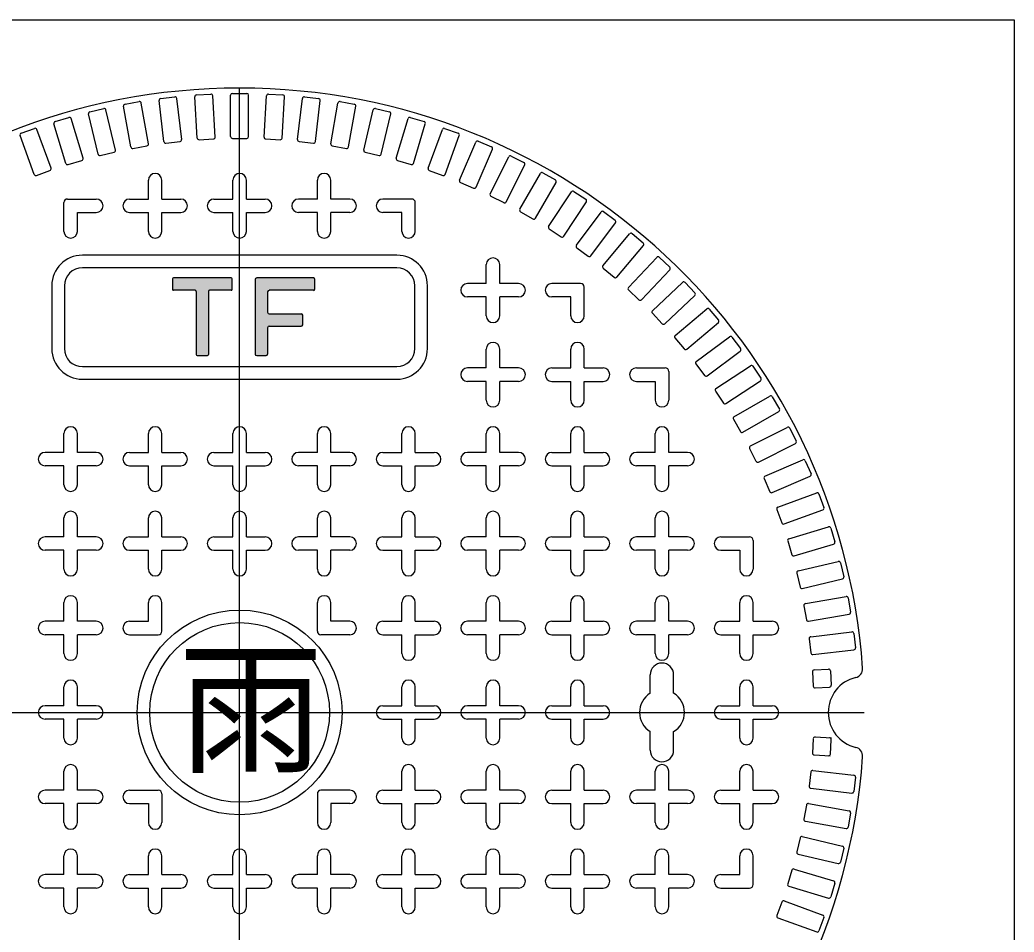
# Model space of a CAD drawing. Header units: millimetres. Extents: x 4664 to 8864, y -38 to 2932.
# Drawn here: x 7746.5 to 8023, y 2291.1 to 2544.9 of the extents above; entities that cross this region are included whole.
import ezdxf

# ---------------------------------------------------------------- set-up
doc = ezdxf.new("R2010")
doc.units = ezdxf.units.MM
doc.styles.add('微軟正黑體-20', font='Microsoft JhengHei.ttf', dxfattribs={"height": 20})

msp = doc.modelspace()

# ---------------------------------------------------------------- hatches: boundary and pattern name
at = {"lineweight": 5}
h = msp.add_hatch(color=256, dxfattribs=at)
h.dxf.hatch_style = 1
h.paths.add_polyline_path([(7805.51, 2472.8, 0.414214), (7805.22, 2473.09), (7789.16, 2473.09, 0.414214), (7788.87, 2472.8), (7788.87, 2469.93, 0.414214), (7789.16, 2469.64), (7795.17, 2469.64, -0.414214), (7795.46, 2469.35), (7795.46, 2451.78, 0.414214), (7795.75, 2451.5), (7798.63, 2451.5, 0.414214), (7798.92, 2451.78), (7798.92, 2469.35, -0.414214), (7799.2, 2469.64), (7805.22, 2469.64, 0.414214), (7805.51, 2469.93)])
h.paths.add_polyline_path([(7828.54, 2472.68, 0.414214), (7828.13, 2473.09), (7812.32, 2473.09, 0.414214), (7811.91, 2472.68), (7811.91, 2451.91, 0.414214), (7812.32, 2451.5), (7814.95, 2451.5, 0.414214), (7815.36, 2451.91), (7815.36, 2459.25, -0.414214), (7815.77, 2459.67), (7824.71, 2459.67, 0.414214), (7825.13, 2460.08), (7825.13, 2462.71, 0.414214), (7824.71, 2463.12), (7815.77, 2463.12, -0.414214), (7815.36, 2463.53), (7815.36, 2469.22, -0.414214), (7815.77, 2469.64), (7828.13, 2469.64, 0.414214), (7828.54, 2470.05)])

# ---------------------------------------------------------------- linework, layer by layer
for p, q in [((6850.34, 2544.88), (8022.99, 2544.88)), ((8022.99, 2544.88), (8022.99, 2041.72)), ((7807.58, 2178.48), (7807.58, 2525.91)), ((7775.7, 2521.45), (7779.64, 2522.14)), ((7786.5, 2511.04), (7785.16, 2522.46)), ((7785.6, 2523.01), (7789.57, 2523.48)), ((7791.46, 2511.62), (7790.13, 2523.04)), ((7795.77, 2512), (7795.1, 2523.47)), ((7795.57, 2524), (7799.56, 2524.24)), ((7800.76, 2512.29), (7800.09, 2523.77)), ((7805.08, 2512.41), (7805.08, 2523.91)), ((7805.58, 2524.41), (7809.58, 2524.41)), ((7810.08, 2512.41), (7810.08, 2523.91)), ((7814.4, 2512.29), (7815.07, 2523.77)), ((7815.6, 2524.24), (7819.59, 2524)), ((7819.39, 2512), (7820.06, 2523.47)), ((7823.7, 2511.62), (7825.03, 2523.04)), ((7825.58, 2523.48), (7829.56, 2523.01)), ((7828.66, 2511.04), (7830, 2522.46)), ((7835.51, 2522.14), (7839.45, 2521.45)), ((7765.92, 2519.31), (7769.81, 2520.23)), ((7773.06, 2508.67), (7770.41, 2519.86)), ((7777.3, 2509.54), (7775.3, 2520.87)), ((7782.22, 2510.41), (7780.22, 2521.74)), ((7832.94, 2510.41), (7834.93, 2521.74)), ((7837.86, 2509.54), (7839.86, 2520.87)), ((7842.09, 2508.67), (7844.75, 2519.86)), ((7845.35, 2520.23), (7849.24, 2519.31)), ((7756.27, 2516.6), (7760.1, 2517.75)), ((7764.02, 2506.4), (7760.72, 2517.41)), ((7768.2, 2507.52), (7765.55, 2518.71)), ((7846.96, 2507.52), (7849.61, 2518.71)), ((7851.13, 2506.4), (7854.43, 2517.41)), ((7855.05, 2517.75), (7858.89, 2516.6)), ((7746.8, 2513.34), (7750.56, 2514.71)), ((7755.13, 2503.61), (7751.2, 2514.41)), ((7759.23, 2504.97), (7755.94, 2515.98)), ((7855.92, 2504.97), (7859.22, 2515.98)), ((7860.03, 2503.61), (7863.96, 2514.41)), ((7864.6, 2514.71), (7868.36, 2513.34)), ((7750.43, 2501.9), (7746.5, 2512.7)), ((7787.05, 2510.6), (7791.02, 2511.07)), ((7796.3, 2511.53), (7800.29, 2511.76)), ((7805.58, 2511.91), (7809.58, 2511.91)), ((7814.87, 2511.76), (7818.86, 2511.53)), ((7824.13, 2511.07), (7828.11, 2510.6)), ((7864.72, 2501.9), (7868.66, 2512.7)), ((7873.95, 2511.12), (7877.62, 2509.53)), ((7777.87, 2509.14), (7781.81, 2509.83)), ((7833.34, 2509.83), (7837.28, 2509.14)), ((7868.74, 2500.3), (7873.3, 2510.86)), ((7873.33, 2498.32), (7877.89, 2508.88)), ((7759.85, 2504.63), (7763.69, 2505.78)), ((7768.8, 2507.15), (7772.69, 2508.07)), ((7842.47, 2508.07), (7846.36, 2507.15)), ((7851.47, 2505.78), (7855.3, 2504.63)), ((7877.25, 2496.49), (7882.41, 2506.77)), ((7883.08, 2506.99), (7886.65, 2505.19)), ((7751.07, 2501.6), (7754.83, 2502.96)), ((7860.33, 2502.96), (7864.08, 2501.6)), ((7881.72, 2494.25), (7886.88, 2504.52)), ((7782.21, 2495.04), (7782.21, 2500.29)), ((7785.96, 2495.04), (7785.96, 2500.29)), ((7805.7, 2495.04), (7805.7, 2500.29)), ((7809.45, 2495.04), (7809.45, 2500.29)), ((7829.2, 2495.04), (7829.2, 2500.29)), ((7832.95, 2495.04), (7832.95, 2500.29)), ((7885.52, 2492.2), (7891.27, 2502.15)), ((7891.95, 2502.34), (7895.42, 2500.34)), ((7869, 2499.64), (7872.67, 2498.06)), ((7889.85, 2489.7), (7895.6, 2499.66)), ((7900.54, 2497.18), (7903.88, 2494.98)), ((7759.71, 2495.04), (7767.71, 2495.04)), ((7776.96, 2495.04), (7782.21, 2495.04)), ((7785.96, 2495.04), (7791.21, 2495.04)), ((7800.45, 2495.04), (7805.7, 2495.04)), ((7809.45, 2495.04), (7814.7, 2495.04)), ((7829.2, 2495.04), (7823.95, 2495.04)), ((7838.2, 2495.04), (7832.95, 2495.04)), ((7855.44, 2495.04), (7847.44, 2495.04)), ((7877.47, 2495.82), (7881.05, 2494.03)), ((7893.53, 2487.43), (7899.85, 2497.03)), ((7758.71, 2486.04), (7758.71, 2494.04)), ((7856.44, 2486.04), (7856.44, 2494.04)), ((7897.71, 2484.68), (7904.03, 2494.29)), ((7762.46, 2491.29), (7767.71, 2491.29)), ((7762.46, 2486.04), (7762.46, 2491.29)), ((7776.96, 2491.29), (7782.21, 2491.29)), ((7782.21, 2486.04), (7782.21, 2491.29)), ((7785.96, 2491.29), (7791.21, 2491.29)), ((7785.96, 2486.04), (7785.96, 2491.29)), ((7800.45, 2491.29), (7805.7, 2491.29)), ((7805.7, 2486.04), (7805.7, 2491.29)), ((7809.45, 2491.29), (7814.7, 2491.29)), ((7809.45, 2486.04), (7809.45, 2491.29)), ((7829.2, 2491.29), (7823.95, 2491.29)), ((7829.2, 2486.04), (7829.2, 2491.29)), ((7838.2, 2491.29), (7832.95, 2491.29)), ((7832.95, 2486.04), (7832.95, 2491.29)), ((7852.69, 2491.29), (7847.44, 2491.29)), ((7852.69, 2486.04), (7852.69, 2491.29)), ((7885.71, 2491.51), (7889.17, 2489.52)), ((7901.25, 2482.2), (7908.11, 2491.42)), ((7908.81, 2491.53), (7912.02, 2489.14)), ((7893.67, 2486.74), (7897.01, 2484.54)), ((7905.26, 2479.22), (7912.12, 2488.44)), ((7908.65, 2476.54), (7916.04, 2485.34)), ((7916.74, 2485.41), (7919.81, 2482.83)), ((7901.35, 2481.5), (7904.56, 2479.11)), ((7912.48, 2473.32), (7919.87, 2482.13)), ((7851.32, 2479.42), (7763.84, 2479.42)), ((7915.71, 2470.45), (7923.6, 2478.81)), ((7924.3, 2478.83), (7927.21, 2476.09)), ((7851.32, 2475.92), (7763.84, 2475.92)), ((7876.19, 2471.55), (7876.19, 2476.8)), ((7879.94, 2471.55), (7879.94, 2476.8)), ((7908.71, 2475.83), (7911.77, 2473.26)), ((7919.34, 2467.02), (7927.23, 2475.38)), ((7788.87, 2472.8), (7788.87, 2469.93)), ((7805.22, 2473.09), (7789.16, 2473.09)), ((7805.51, 2469.93), (7805.51, 2472.8)), ((7811.91, 2472.68), (7811.91, 2451.91)), ((7828.13, 2473.09), (7812.32, 2473.09)), ((7828.54, 2470.05), (7828.54, 2472.68)), ((7755.34, 2470.92), (7755.34, 2453.42)), ((7758.84, 2470.92), (7758.84, 2453.42)), ((7795.17, 2469.64), (7789.16, 2469.64)), ((7805.22, 2469.64), (7799.2, 2469.64)), ((7828.13, 2469.64), (7815.77, 2469.64)), ((7856.32, 2453.42), (7856.32, 2470.92)), ((7859.82, 2453.42), (7859.82, 2470.92)), ((7876.19, 2471.55), (7870.94, 2471.55)), ((7885.19, 2471.55), (7879.94, 2471.55)), ((7902.43, 2471.55), (7894.44, 2471.55)), ((7903.43, 2462.55), (7903.43, 2470.55)), ((7915.73, 2469.74), (7918.64, 2467)), ((7922.4, 2463.96), (7930.76, 2471.85)), ((7931.47, 2471.83), (7934.21, 2468.92)), ((7795.46, 2469.35), (7795.46, 2451.78)), ((7798.92, 2469.35), (7798.92, 2451.78)), ((7815.36, 2469.22), (7815.36, 2463.53)), ((7876.19, 2467.8), (7870.94, 2467.8)), ((7876.19, 2462.55), (7876.19, 2467.8)), ((7885.19, 2467.8), (7879.94, 2467.8)), ((7879.94, 2462.55), (7879.94, 2467.8)), ((7899.68, 2467.8), (7894.44, 2467.8)), ((7899.68, 2462.55), (7899.68, 2467.8)), ((7925.83, 2460.33), (7934.19, 2468.22)), ((7928.71, 2457.1), (7937.51, 2464.49)), ((7938.22, 2464.42), (7940.79, 2461.36)), ((7815.77, 2463.12), (7824.71, 2463.12)), ((7825.13, 2460.08), (7825.13, 2462.71)), ((7922.38, 2463.25), (7925.12, 2460.35)), ((7815.36, 2459.25), (7815.36, 2451.91)), ((7815.77, 2459.67), (7824.71, 2459.67)), ((7931.92, 2453.27), (7940.73, 2460.66)), ((7928.64, 2456.39), (7931.21, 2453.33)), ((7934.6, 2449.88), (7943.82, 2456.74)), ((7944.52, 2456.64), (7946.91, 2453.43)), ((7876.19, 2448.05), (7876.19, 2453.3)), ((7879.94, 2448.05), (7879.94, 2453.3)), ((7899.68, 2448.05), (7899.68, 2453.3)), ((7903.43, 2448.05), (7903.43, 2453.3)), ((7795.75, 2451.5), (7798.63, 2451.5)), ((7812.32, 2451.5), (7814.95, 2451.5)), ((7937.58, 2445.87), (7946.81, 2452.73)), ((7763.84, 2448.43), (7851.32, 2448.43)), ((7876.19, 2448.05), (7870.94, 2448.05)), ((7885.19, 2448.05), (7879.94, 2448.05)), ((7894.44, 2448.05), (7899.68, 2448.05)), ((7903.43, 2448.05), (7908.68, 2448.05)), ((7917.93, 2448.05), (7925.93, 2448.05)), ((7934.5, 2449.18), (7936.89, 2445.97)), ((7940.06, 2442.32), (7949.67, 2448.64)), ((7950.36, 2448.5), (7952.56, 2445.16)), ((7763.84, 2444.93), (7851.32, 2444.93)), ((7926.93, 2447.05), (7926.93, 2439.05)), ((7876.19, 2444.3), (7870.94, 2444.3)), ((7876.19, 2439.05), (7876.19, 2444.3)), ((7885.19, 2444.3), (7879.94, 2444.3)), ((7879.94, 2439.05), (7879.94, 2444.3)), ((7894.44, 2444.3), (7899.68, 2444.3)), ((7899.68, 2439.05), (7899.68, 2444.3)), ((7903.43, 2444.3), (7908.68, 2444.3)), ((7903.43, 2439.05), (7903.43, 2444.3)), ((7917.93, 2444.3), (7923.18, 2444.3)), ((7923.18, 2444.3), (7923.18, 2439.05)), ((7942.81, 2438.15), (7952.42, 2444.47)), ((7939.92, 2441.63), (7942.12, 2438.29)), ((7945.08, 2434.47), (7955.04, 2440.22)), ((7955.72, 2440.03), (7957.72, 2436.57)), ((7944.9, 2433.79), (7946.9, 2430.32)), ((7947.58, 2430.14), (7957.54, 2435.89)), ((7949.63, 2426.33), (7959.91, 2431.49)), ((7960.58, 2431.27), (7962.37, 2427.7)), ((7758.71, 2424.56), (7758.71, 2429.8)), ((7762.46, 2424.56), (7762.46, 2429.8)), ((7782.21, 2424.56), (7782.21, 2429.8)), ((7785.96, 2424.56), (7785.96, 2429.8)), ((7805.7, 2424.56), (7805.7, 2429.8)), ((7809.45, 2424.56), (7809.45, 2429.8)), ((7829.2, 2424.56), (7829.2, 2429.8)), ((7832.95, 2424.56), (7832.95, 2429.8)), ((7852.69, 2424.56), (7852.69, 2429.8)), ((7856.44, 2424.56), (7856.44, 2429.8)), ((7876.19, 2424.56), (7876.19, 2429.8)), ((7879.94, 2424.56), (7879.94, 2429.8)), ((7899.68, 2424.56), (7899.68, 2429.8)), ((7903.43, 2424.56), (7903.43, 2429.8)), ((7923.18, 2424.56), (7923.18, 2429.8)), ((7926.93, 2424.56), (7926.93, 2429.8)), ((7949.41, 2425.66), (7951.2, 2422.09)), ((7951.88, 2421.87), (7962.15, 2427.03)), ((7758.71, 2424.56), (7753.46, 2424.56)), ((7767.71, 2424.56), (7762.46, 2424.56)), ((7776.96, 2424.56), (7782.21, 2424.56)), ((7785.96, 2424.56), (7791.21, 2424.56)), ((7800.45, 2424.56), (7805.7, 2424.56)), ((7809.45, 2424.56), (7814.7, 2424.56)), ((7829.2, 2424.56), (7823.95, 2424.56)), ((7838.2, 2424.56), (7832.95, 2424.56)), ((7847.44, 2424.56), (7852.69, 2424.56)), ((7856.44, 2424.56), (7861.69, 2424.56)), ((7876.19, 2424.56), (7870.94, 2424.56)), ((7885.19, 2424.56), (7879.94, 2424.56)), ((7894.44, 2424.56), (7899.68, 2424.56)), ((7903.43, 2424.56), (7908.68, 2424.56)), ((7923.18, 2424.56), (7917.93, 2424.56)), ((7932.18, 2424.56), (7926.93, 2424.56)), ((7953.7, 2417.95), (7964.26, 2422.5)), ((7758.71, 2420.81), (7753.46, 2420.81)), ((7758.71, 2415.56), (7758.71, 2420.81)), ((7767.71, 2420.81), (7762.46, 2420.81)), ((7762.46, 2415.56), (7762.46, 2420.81)), ((7776.96, 2420.81), (7782.21, 2420.81)), ((7782.21, 2415.56), (7782.21, 2420.81)), ((7785.96, 2420.81), (7791.21, 2420.81)), ((7785.96, 2415.56), (7785.96, 2420.81)), ((7800.45, 2420.81), (7805.7, 2420.81)), ((7805.7, 2415.56), (7805.7, 2420.81)), ((7809.45, 2420.81), (7814.7, 2420.81)), ((7809.45, 2415.56), (7809.45, 2420.81)), ((7829.2, 2420.81), (7823.95, 2420.81)), ((7829.2, 2415.56), (7829.2, 2420.81)), ((7838.2, 2420.81), (7832.95, 2420.81)), ((7832.95, 2415.56), (7832.95, 2420.81)), ((7847.44, 2420.81), (7852.69, 2420.81)), ((7852.69, 2415.56), (7852.69, 2420.81)), ((7856.44, 2420.81), (7861.69, 2420.81)), ((7856.44, 2415.56), (7856.44, 2420.81)), ((7876.19, 2420.81), (7870.94, 2420.81)), ((7876.19, 2415.56), (7876.19, 2420.81)), ((7885.19, 2420.81), (7879.94, 2420.81)), ((7879.94, 2415.56), (7879.94, 2420.81)), ((7894.44, 2420.81), (7899.68, 2420.81)), ((7899.68, 2415.56), (7899.68, 2420.81)), ((7903.43, 2420.81), (7908.68, 2420.81)), ((7903.43, 2415.56), (7903.43, 2420.81)), ((7923.18, 2420.81), (7917.93, 2420.81)), ((7923.18, 2415.56), (7923.18, 2420.81)), ((7932.18, 2420.81), (7926.93, 2420.81)), ((7926.93, 2415.56), (7926.93, 2420.81)), ((7964.92, 2422.24), (7966.5, 2418.57)), ((7953.44, 2417.29), (7955.03, 2413.62)), ((7955.68, 2413.36), (7966.24, 2417.91)), ((7957.28, 2409.34), (7968.08, 2413.27)), ((7968.72, 2412.98), (7970.09, 2409.22)), ((7956.98, 2408.7), (7958.35, 2404.94)), ((7958.99, 2404.64), (7969.79, 2408.58)), ((7758.71, 2401.06), (7758.71, 2406.31)), ((7762.46, 2401.06), (7762.46, 2406.31)), ((7782.21, 2401.06), (7782.21, 2406.31)), ((7785.96, 2401.06), (7785.96, 2406.31)), ((7805.7, 2401.06), (7805.7, 2406.31)), ((7809.45, 2401.06), (7809.45, 2406.31)), ((7829.2, 2401.06), (7829.2, 2406.31)), ((7832.95, 2401.06), (7832.95, 2406.31)), ((7852.69, 2401.06), (7852.69, 2406.31)), ((7856.44, 2401.06), (7856.44, 2406.31)), ((7876.19, 2401.06), (7876.19, 2406.31)), ((7879.94, 2401.06), (7879.94, 2406.31)), ((7899.68, 2401.06), (7899.68, 2406.31)), ((7903.43, 2401.06), (7903.43, 2406.31)), ((7923.18, 2401.06), (7923.18, 2406.31)), ((7926.93, 2401.06), (7926.93, 2406.31)), ((7960.35, 2400.54), (7971.36, 2403.84)), ((7971.98, 2403.5), (7973.13, 2399.67)), ((7758.71, 2401.06), (7753.46, 2401.06)), ((7767.71, 2401.06), (7762.46, 2401.06)), ((7776.96, 2401.06), (7782.21, 2401.06)), ((7785.96, 2401.06), (7791.21, 2401.06)), ((7800.45, 2401.06), (7805.7, 2401.06)), ((7809.45, 2401.06), (7814.7, 2401.06)), ((7829.2, 2401.06), (7823.95, 2401.06)), ((7838.2, 2401.06), (7832.95, 2401.06)), ((7847.44, 2401.06), (7852.69, 2401.06)), ((7856.44, 2401.06), (7861.69, 2401.06)), ((7876.19, 2401.06), (7870.94, 2401.06)), ((7885.19, 2401.06), (7879.94, 2401.06)), ((7894.44, 2401.06), (7899.68, 2401.06)), ((7903.43, 2401.06), (7908.68, 2401.06)), ((7923.18, 2401.06), (7917.93, 2401.06)), ((7932.18, 2401.06), (7926.93, 2401.06)), ((7941.43, 2401.06), (7949.42, 2401.06)), ((7950.42, 2400.06), (7950.42, 2392.06)), ((7960.01, 2399.92), (7961.16, 2396.09)), ((7961.78, 2395.75), (7972.8, 2399.05)), ((7758.71, 2397.31), (7753.46, 2397.31)), ((7758.71, 2392.06), (7758.71, 2397.31)), ((7767.71, 2397.31), (7762.46, 2397.31)), ((7762.46, 2392.06), (7762.46, 2397.31)), ((7776.96, 2397.31), (7782.21, 2397.31)), ((7782.21, 2392.06), (7782.21, 2397.31)), ((7785.96, 2397.31), (7791.21, 2397.31)), ((7785.96, 2392.06), (7785.96, 2397.31)), ((7800.45, 2397.31), (7805.7, 2397.31)), ((7805.7, 2392.06), (7805.7, 2397.31)), ((7809.45, 2397.31), (7814.7, 2397.31)), ((7809.45, 2392.06), (7809.45, 2397.31)), ((7829.2, 2397.31), (7823.95, 2397.31)), ((7829.2, 2392.06), (7829.2, 2397.31)), ((7838.2, 2397.31), (7832.95, 2397.31)), ((7832.95, 2392.06), (7832.95, 2397.31)), ((7847.44, 2397.31), (7852.69, 2397.31)), ((7852.69, 2392.06), (7852.69, 2397.31)), ((7856.44, 2397.31), (7861.69, 2397.31)), ((7856.44, 2392.06), (7856.44, 2397.31)), ((7876.19, 2397.31), (7870.94, 2397.31)), ((7876.19, 2392.06), (7876.19, 2397.31)), ((7885.19, 2397.31), (7879.94, 2397.31)), ((7879.94, 2392.06), (7879.94, 2397.31)), ((7894.44, 2397.31), (7899.68, 2397.31)), ((7899.68, 2392.06), (7899.68, 2397.31)), ((7903.43, 2397.31), (7908.68, 2397.31)), ((7903.43, 2392.06), (7903.43, 2397.31)), ((7923.18, 2397.31), (7917.93, 2397.31)), ((7923.18, 2392.06), (7923.18, 2397.31)), ((7932.18, 2397.31), (7926.93, 2397.31)), ((7926.93, 2392.06), (7926.93, 2397.31)), ((7941.43, 2397.31), (7946.67, 2397.31)), ((7946.67, 2397.31), (7946.67, 2392.06)), ((7962.9, 2391.58), (7974.09, 2394.23)), ((7974.69, 2393.86), (7975.61, 2389.97)), ((7962.53, 2390.97), (7963.45, 2387.08)), ((7964.05, 2386.71), (7975.24, 2389.36)), ((7964.93, 2382.48), (7976.25, 2384.48)), ((7976.83, 2384.07), (7977.52, 2380.13)), ((7758.71, 2377.57), (7758.71, 2382.81)), ((7762.46, 2377.57), (7762.46, 2382.81)), ((7782.21, 2377.57), (7782.21, 2382.81)), ((7785.96, 2374.82), (7785.96, 2382.81)), ((7829.2, 2374.82), (7829.2, 2382.81)), ((7832.95, 2377.57), (7832.95, 2382.81)), ((7852.69, 2377.57), (7852.69, 2382.81)), ((7856.44, 2377.57), (7856.44, 2382.81)), ((7876.19, 2377.57), (7876.19, 2382.81)), ((7879.94, 2377.57), (7879.94, 2382.81)), ((7899.68, 2377.57), (7899.68, 2382.81)), ((7903.43, 2377.57), (7903.43, 2382.81)), ((7923.18, 2377.57), (7923.18, 2382.81)), ((7926.93, 2377.57), (7926.93, 2382.81)), ((7946.67, 2377.57), (7946.67, 2382.81)), ((7950.42, 2377.57), (7950.42, 2382.81)), ((7964.52, 2381.9), (7965.22, 2377.96)), ((7965.8, 2377.56), (7977.12, 2379.55)), ((7758.71, 2377.57), (7753.46, 2377.57)), ((7767.71, 2377.57), (7762.46, 2377.57)), ((7776.96, 2377.57), (7782.21, 2377.57)), ((7838.2, 2377.57), (7832.95, 2377.57)), ((7847.44, 2377.57), (7852.69, 2377.57)), ((7856.44, 2377.57), (7861.69, 2377.57)), ((7876.19, 2377.57), (7870.94, 2377.57)), ((7885.19, 2377.57), (7879.94, 2377.57)), ((7894.44, 2377.57), (7899.68, 2377.57)), ((7903.43, 2377.57), (7908.68, 2377.57)), ((7923.18, 2377.57), (7917.93, 2377.57)), ((7932.18, 2377.57), (7926.93, 2377.57)), ((7941.43, 2377.57), (7946.67, 2377.57)), ((7950.42, 2377.57), (7955.67, 2377.57)), ((7758.71, 2373.82), (7753.46, 2373.82)), ((7758.71, 2368.57), (7758.71, 2373.82)), ((7767.71, 2373.82), (7762.46, 2373.82)), ((7762.46, 2368.57), (7762.46, 2373.82)), ((7776.96, 2373.82), (7784.96, 2373.82)), ((7838.2, 2373.82), (7830.2, 2373.82)), ((7847.44, 2373.82), (7852.69, 2373.82)), ((7852.69, 2368.57), (7852.69, 2373.82)), ((7856.44, 2373.82), (7861.69, 2373.82)), ((7856.44, 2368.57), (7856.44, 2373.82)), ((7876.19, 2373.82), (7870.94, 2373.82)), ((7876.19, 2368.57), (7876.19, 2373.82)), ((7885.19, 2373.82), (7879.94, 2373.82)), ((7879.94, 2368.57), (7879.94, 2373.82)), ((7894.44, 2373.82), (7899.68, 2373.82)), ((7899.68, 2368.57), (7899.68, 2373.82)), ((7903.43, 2373.82), (7908.68, 2373.82)), ((7903.43, 2368.57), (7903.43, 2373.82)), ((7923.18, 2373.82), (7917.93, 2373.82)), ((7923.18, 2368.57), (7923.18, 2373.82)), ((7932.18, 2373.82), (7926.93, 2373.82)), ((7926.93, 2368.57), (7926.93, 2373.82)), ((7941.43, 2373.82), (7946.67, 2373.82)), ((7946.67, 2368.57), (7946.67, 2373.82)), ((7950.42, 2373.82), (7955.67, 2373.82)), ((7950.42, 2368.57), (7950.42, 2373.82)), ((7965.98, 2372.72), (7966.45, 2368.75)), ((7966.42, 2373.28), (7977.84, 2374.61)), ((7978.4, 2374.17), (7978.86, 2370.2)), ((7967, 2368.31), (7978.42, 2369.65)), ((7921.8, 2357.53), (7921.8, 2362.69)), ((7928.3, 2357.53), (7928.3, 2362.69)), ((7966.91, 2363.48), (7967.14, 2359.49)), ((7967.38, 2364.01), (7971.37, 2364.24)), ((7971.9, 2363.77), (7972.13, 2359.78)), ((7758.71, 2354.07), (7758.71, 2359.32)), ((7762.46, 2354.07), (7762.46, 2359.32)), ((7852.69, 2354.07), (7852.69, 2359.32)), ((7856.44, 2354.07), (7856.44, 2359.32)), ((7876.19, 2354.07), (7876.19, 2359.32)), ((7879.94, 2354.07), (7879.94, 2359.32)), ((7899.68, 2354.07), (7899.68, 2359.32)), ((7903.43, 2354.07), (7903.43, 2359.32)), ((7946.67, 2354.07), (7946.67, 2359.32)), ((7950.42, 2354.07), (7950.42, 2359.32)), ((7967.67, 2359.02), (7971.66, 2359.25)), ((7758.71, 2354.07), (7753.46, 2354.07)), ((7767.71, 2354.07), (7762.46, 2354.07)), ((7847.44, 2354.07), (7852.69, 2354.07)), ((7856.44, 2354.07), (7861.69, 2354.07)), ((7876.19, 2354.07), (7870.94, 2354.07)), ((7885.19, 2354.07), (7879.94, 2354.07)), ((7894.44, 2354.07), (7899.68, 2354.07)), ((7903.43, 2354.07), (7908.68, 2354.07)), ((7941.43, 2354.07), (7946.67, 2354.07)), ((7950.42, 2354.07), (7955.67, 2354.07)), ((7633.86, 2352.2), (7981.29, 2352.2)), ((7758.71, 2350.32), (7753.46, 2350.32)), ((7758.71, 2345.07), (7758.71, 2350.32)), ((7767.71, 2350.32), (7762.46, 2350.32)), ((7762.46, 2345.07), (7762.46, 2350.32)), ((7847.44, 2350.32), (7852.69, 2350.32)), ((7852.69, 2345.07), (7852.69, 2350.32)), ((7856.44, 2350.32), (7861.69, 2350.32)), ((7856.44, 2345.07), (7856.44, 2350.32)), ((7876.19, 2350.32), (7870.94, 2350.32)), ((7876.19, 2345.07), (7876.19, 2350.32)), ((7885.19, 2350.32), (7879.94, 2350.32)), ((7879.94, 2345.07), (7879.94, 2350.32)), ((7894.44, 2350.32), (7899.68, 2350.32)), ((7899.68, 2345.07), (7899.68, 2350.32)), ((7903.43, 2350.32), (7908.68, 2350.32)), ((7903.43, 2345.07), (7903.43, 2350.32)), ((7941.43, 2350.32), (7946.67, 2350.32)), ((7946.67, 2345.07), (7946.67, 2350.32)), ((7950.42, 2350.32), (7955.67, 2350.32)), ((7950.42, 2345.07), (7950.42, 2350.32)), ((7921.8, 2341.7), (7921.8, 2346.86)), ((7928.3, 2341.7), (7928.3, 2346.86)), ((7967.67, 2345.37), (7972.16, 2345.11)), ((7967.14, 2344.9), (7966.91, 2340.91)), ((7971.9, 2340.62), (7972.13, 2344.61)), ((7967.38, 2340.38), (7971.87, 2340.12)), ((7758.71, 2330.57), (7758.71, 2335.82)), ((7762.46, 2330.57), (7762.46, 2335.82)), ((7852.69, 2330.57), (7852.69, 2335.82)), ((7856.44, 2330.57), (7856.44, 2335.82)), ((7876.19, 2330.57), (7876.19, 2335.82)), ((7879.94, 2330.57), (7879.94, 2335.82)), ((7899.68, 2330.57), (7899.68, 2335.82)), ((7903.43, 2330.57), (7903.43, 2335.82)), ((7923.18, 2330.57), (7923.18, 2335.82)), ((7926.93, 2330.57), (7926.93, 2335.82)), ((7946.67, 2330.57), (7946.67, 2335.82)), ((7950.42, 2330.57), (7950.42, 2335.82)), ((7966.45, 2335.64), (7965.98, 2331.67)), ((7967, 2336.08), (7978.42, 2334.74)), ((7978.86, 2334.19), (7978.4, 2330.22)), ((7758.71, 2330.57), (7753.46, 2330.57)), ((7767.71, 2330.57), (7762.46, 2330.57)), ((7776.96, 2330.57), (7784.96, 2330.57)), ((7785.96, 2329.58), (7785.96, 2321.58)), ((7829.2, 2329.58), (7829.2, 2321.58)), ((7838.2, 2330.57), (7830.2, 2330.57)), ((7847.44, 2330.57), (7852.69, 2330.57)), ((7856.44, 2330.57), (7861.69, 2330.57)), ((7876.19, 2330.57), (7870.94, 2330.57)), ((7885.19, 2330.57), (7879.94, 2330.57)), ((7894.44, 2330.57), (7899.68, 2330.57)), ((7903.43, 2330.57), (7908.68, 2330.57)), ((7923.18, 2330.57), (7917.93, 2330.57)), ((7932.18, 2330.57), (7926.93, 2330.57)), ((7941.43, 2330.57), (7946.67, 2330.57)), ((7950.42, 2330.57), (7955.67, 2330.57)), ((7966.42, 2331.11), (7977.84, 2329.78)), ((7758.71, 2326.83), (7753.46, 2326.83)), ((7758.71, 2321.58), (7758.71, 2326.83)), ((7767.71, 2326.83), (7762.46, 2326.83)), ((7762.46, 2321.58), (7762.46, 2326.83)), ((7776.96, 2326.83), (7782.21, 2326.83)), ((7782.21, 2326.83), (7782.21, 2321.58)), ((7832.95, 2326.83), (7832.95, 2321.58)), ((7838.2, 2326.83), (7832.95, 2326.83)), ((7847.44, 2326.83), (7852.69, 2326.83)), ((7852.69, 2321.58), (7852.69, 2326.83)), ((7856.44, 2326.83), (7861.69, 2326.83)), ((7856.44, 2321.58), (7856.44, 2326.83)), ((7876.19, 2326.83), (7870.94, 2326.83)), ((7876.19, 2321.58), (7876.19, 2326.83)), ((7885.19, 2326.83), (7879.94, 2326.83)), ((7879.94, 2321.58), (7879.94, 2326.83)), ((7894.44, 2326.83), (7899.68, 2326.83)), ((7899.68, 2321.58), (7899.68, 2326.83)), ((7903.43, 2326.83), (7908.68, 2326.83)), ((7903.43, 2321.58), (7903.43, 2326.83)), ((7923.18, 2326.83), (7917.93, 2326.83)), ((7923.18, 2321.58), (7923.18, 2326.83)), ((7932.18, 2326.83), (7926.93, 2326.83)), ((7926.93, 2321.58), (7926.93, 2326.83)), ((7941.43, 2326.83), (7946.67, 2326.83)), ((7946.67, 2321.58), (7946.67, 2326.83)), ((7950.42, 2326.83), (7955.67, 2326.83)), ((7950.42, 2321.58), (7950.42, 2326.83)), ((7965.22, 2326.43), (7964.52, 2322.49)), ((7965.8, 2326.84), (7977.12, 2324.84)), ((7977.52, 2324.26), (7976.83, 2320.32)), ((7964.93, 2321.91), (7976.25, 2319.92)), ((7964.05, 2317.68), (7975.24, 2315.03)), ((7963.45, 2317.31), (7962.53, 2313.42)), ((7758.71, 2307.08), (7758.71, 2312.33)), ((7762.46, 2307.08), (7762.46, 2312.33)), ((7782.21, 2307.08), (7782.21, 2312.33)), ((7785.96, 2307.08), (7785.96, 2312.33)), ((7805.7, 2307.08), (7805.7, 2312.33)), ((7809.45, 2307.08), (7809.45, 2312.33)), ((7829.2, 2307.08), (7829.2, 2312.33)), ((7832.95, 2307.08), (7832.95, 2312.33)), ((7852.69, 2307.08), (7852.69, 2312.33)), ((7856.44, 2307.08), (7856.44, 2312.33)), ((7876.19, 2307.08), (7876.19, 2312.33)), ((7879.94, 2307.08), (7879.94, 2312.33)), ((7899.68, 2307.08), (7899.68, 2312.33)), ((7903.43, 2307.08), (7903.43, 2312.33)), ((7923.18, 2307.08), (7923.18, 2312.33)), ((7926.93, 2307.08), (7926.93, 2312.33)), ((7946.67, 2307.08), (7946.67, 2312.33)), ((7950.42, 2304.33), (7950.42, 2312.33)), ((7962.9, 2312.81), (7974.09, 2310.16)), ((7975.61, 2314.43), (7974.69, 2310.53)), ((7758.71, 2307.08), (7753.46, 2307.08)), ((7767.71, 2307.08), (7762.46, 2307.08)), ((7776.96, 2307.08), (7782.21, 2307.08)), ((7785.96, 2307.08), (7791.21, 2307.08)), ((7800.45, 2307.08), (7805.7, 2307.08)), ((7809.45, 2307.08), (7814.7, 2307.08)), ((7829.2, 2307.08), (7823.95, 2307.08)), ((7838.2, 2307.08), (7832.95, 2307.08)), ((7847.44, 2307.08), (7852.69, 2307.08)), ((7856.44, 2307.08), (7861.69, 2307.08)), ((7876.19, 2307.08), (7870.94, 2307.08)), ((7885.19, 2307.08), (7879.94, 2307.08)), ((7894.44, 2307.08), (7899.68, 2307.08)), ((7903.43, 2307.08), (7908.68, 2307.08)), ((7923.18, 2307.08), (7917.93, 2307.08)), ((7932.18, 2307.08), (7926.93, 2307.08)), ((7941.43, 2307.08), (7946.67, 2307.08)), ((7961.16, 2308.3), (7960.01, 2304.47)), ((7961.78, 2308.64), (7972.8, 2305.34)), ((7960.35, 2303.85), (7971.36, 2300.55)), ((7973.13, 2304.72), (7971.98, 2300.89)), ((7758.71, 2303.33), (7753.46, 2303.33)), ((7758.71, 2298.08), (7758.71, 2303.33)), ((7767.71, 2303.33), (7762.46, 2303.33)), ((7762.46, 2298.08), (7762.46, 2303.33)), ((7776.96, 2303.33), (7782.21, 2303.33)), ((7782.21, 2298.08), (7782.21, 2303.33)), ((7785.96, 2303.33), (7791.21, 2303.33)), ((7785.96, 2298.08), (7785.96, 2303.33)), ((7800.45, 2303.33), (7805.7, 2303.33)), ((7805.7, 2298.08), (7805.7, 2303.33)), ((7809.45, 2303.33), (7814.7, 2303.33)), ((7809.45, 2298.08), (7809.45, 2303.33)), ((7829.2, 2303.33), (7823.95, 2303.33)), ((7829.2, 2298.08), (7829.2, 2303.33)), ((7838.2, 2303.33), (7832.95, 2303.33)), ((7832.95, 2298.08), (7832.95, 2303.33)), ((7847.44, 2303.33), (7852.69, 2303.33)), ((7852.69, 2298.08), (7852.69, 2303.33)), ((7856.44, 2303.33), (7861.69, 2303.33)), ((7856.44, 2298.08), (7856.44, 2303.33)), ((7876.19, 2303.33), (7870.94, 2303.33)), ((7876.19, 2298.08), (7876.19, 2303.33)), ((7885.19, 2303.33), (7879.94, 2303.33)), ((7879.94, 2298.08), (7879.94, 2303.33)), ((7894.44, 2303.33), (7899.68, 2303.33)), ((7899.68, 2298.08), (7899.68, 2303.33)), ((7903.43, 2303.33), (7908.68, 2303.33)), ((7903.43, 2298.08), (7903.43, 2303.33)), ((7923.18, 2303.33), (7917.93, 2303.33)), ((7923.18, 2298.08), (7923.18, 2303.33)), ((7932.18, 2303.33), (7926.93, 2303.33)), ((7926.93, 2298.08), (7926.93, 2303.33)), ((7941.43, 2303.33), (7949.42, 2303.33)), ((7958.35, 2299.45), (7956.98, 2295.69)), ((7958.99, 2299.75), (7969.79, 2295.81)), ((7957.28, 2295.05), (7968.08, 2291.12)), ((7970.09, 2295.17), (7968.72, 2291.42))]:
    msp.add_line(p, q, dxfattribs=at)
for radius in [28.49, 24.99]:
    msp.add_circle((7807.58, 2352.2), radius, dxfattribs=at)
for centre, radius, start, end in [((7807.58, 2352.2), 173.71, 4.0689, 175.9311), ((7779.73, 2521.65), 0.5, 10, 100), ((7785.66, 2522.52), 0.5, 96.6667, 186.6667), ((7789.63, 2522.98), 0.5, 6.6667, 96.6667), ((7795.6, 2523.5), 0.5, 93.3333, 183.3333), ((7799.59, 2523.74), 0.5, 3.3333, 93.3333), ((7805.58, 2523.91), 0.5, 90, 180), ((7809.58, 2523.91), 0.5, 0, 90), ((7815.57, 2523.74), 0.5, 86.6667, 176.6667), ((7819.56, 2523.5), 0.5, 356.6667, 86.6667), ((7825.53, 2522.98), 0.5, 83.3333, 173.3333), ((7829.5, 2522.52), 0.5, 353.3333, 83.3333), ((7835.43, 2521.65), 0.5, 80, 170), ((7766.03, 2518.82), 0.5, 103.3333, 193.3333), ((7769.92, 2519.74), 0.5, 13.3333, 103.3333), ((7775.79, 2520.95), 0.5, 100, 190), ((7839.37, 2520.95), 0.5, 350, 80), ((7845.23, 2519.74), 0.5, 76.6667, 166.6667), ((7849.12, 2518.82), 0.5, 346.6667, 76.6667), ((7756.41, 2516.12), 0.5, 106.6667, 196.6667), ((7760.25, 2517.27), 0.5, 16.6667, 106.6667), ((7854.91, 2517.27), 0.5, 73.3333, 163.3333), ((7858.74, 2516.12), 0.5, 343.3333, 73.3333), ((7750.73, 2514.24), 0.5, 20, 110), ((7864.43, 2514.24), 0.5, 70, 160), ((7746.97, 2512.87), 0.5, 110, 200), ((7786.99, 2511.1), 0.5, 186.6667, 276.6667), ((7790.96, 2511.56), 0.5, 276.6667, 6.6667), ((7796.27, 2512.03), 0.5, 183.3333, 273.3333), ((7800.26, 2512.26), 0.5, 273.3333, 3.3333), ((7805.58, 2512.41), 0.5, 180, 270), ((7809.58, 2512.41), 0.5, 270, 0), ((7814.9, 2512.26), 0.5, 176.6667, 266.6667), ((7818.89, 2512.03), 0.5, 266.6667, 356.6667), ((7824.19, 2511.56), 0.5, 173.3333, 263.3333), ((7828.16, 2511.1), 0.5, 263.3333, 353.3333), ((7868.19, 2512.87), 0.5, 340, 70), ((7873.75, 2510.66), 0.5, 66.6667, 156.6667), ((7772.58, 2508.56), 0.5, 283.3333, 13.3333), ((7777.79, 2509.63), 0.5, 190, 280), ((7781.73, 2510.33), 0.5, 280, 10), ((7833.43, 2510.33), 0.5, 170, 260), ((7837.37, 2509.63), 0.5, 260, 350), ((7842.58, 2508.56), 0.5, 166.6667, 256.6667), ((7877.43, 2509.08), 0.5, 336.6667, 66.6667), ((7763.54, 2506.26), 0.5, 286.6667, 16.6667), ((7768.68, 2507.63), 0.5, 193.3333, 283.3333), ((7846.47, 2507.63), 0.5, 256.6667, 346.6667), ((7851.61, 2506.26), 0.5, 163.3333, 253.3333), ((7882.86, 2506.54), 0.5, 63.3333, 153.3333), ((7754.66, 2503.43), 0.5, 290, 20), ((7759.71, 2505.11), 0.5, 196.6667, 286.6667), ((7855.44, 2505.11), 0.5, 253.3333, 343.3333), ((7860.5, 2503.43), 0.5, 160, 250), ((7886.43, 2504.75), 0.5, 333.3333, 63.3333), ((7750.9, 2502.07), 0.5, 200, 290), ((7784.08, 2500.29), 1.87, 0, 180), ((7807.58, 2500.29), 1.87, 0, 180), ((7831.07, 2500.29), 1.87, 0, 180), ((7864.25, 2502.07), 0.5, 250, 340), ((7869.2, 2500.1), 0.5, 156.6667, 246.6667), ((7891.7, 2501.9), 0.5, 60, 150), ((7895.17, 2499.91), 0.5, 330, 60), ((7872.87, 2498.52), 0.5, 246.6667, 336.6667), ((7900.27, 2496.76), 0.5, 56.6667, 146.6667), ((7759.71, 2494.04), 1, 90, 180), ((7767.71, 2493.17), 1.87, 270, 90), ((7776.96, 2493.17), 1.87, 90, 270), ((7791.21, 2493.17), 1.87, 270, 90), ((7800.45, 2493.17), 1.87, 90, 270), ((7814.7, 2493.17), 1.87, 270, 90), ((7823.95, 2493.17), 1.87, 90, 270), ((7838.2, 2493.17), 1.87, 270, 90), ((7847.44, 2493.17), 1.87, 90, 270), ((7855.44, 2494.04), 1, 0, 90), ((7877.7, 2496.27), 0.5, 153.3333, 243.3333), ((7903.61, 2494.56), 0.5, 326.6667, 56.6667), ((7881.27, 2494.47), 0.5, 243.3333, 333.3333), ((7885.96, 2491.95), 0.5, 150, 240), ((7908.52, 2491.13), 0.5, 53.3333, 143.3333), ((7889.42, 2489.95), 0.5, 240, 330), ((7911.72, 2488.74), 0.5, 323.3333, 53.3333), ((7760.59, 2486.04), 1.87, 180, 0), ((7784.08, 2486.04), 1.87, 180, 0), ((7807.58, 2486.04), 1.87, 180, 0), ((7831.07, 2486.04), 1.87, 180, 0), ((7854.57, 2486.04), 1.87, 180, 0), ((7893.95, 2487.15), 0.5, 146.6667, 236.6667), ((7897.29, 2484.96), 0.5, 236.6667, 326.6667), ((7916.42, 2485.02), 0.5, 50, 140), ((7901.65, 2481.9), 0.5, 143.3333, 233.3333), ((7919.49, 2482.45), 0.5, 320, 50), ((7763.84, 2470.92), 8.5, 90, 180), ((7851.32, 2470.92), 8.5, 0, 90), ((7878.06, 2476.8), 1.87, 0, 180), ((7904.86, 2479.52), 0.5, 233.3333, 323.3333), ((7923.96, 2478.47), 0.5, 46.6667, 136.6667), ((7763.84, 2470.92), 5, 90, 180), ((7851.32, 2470.92), 5, 0, 90), ((7909.03, 2476.21), 0.5, 140, 230), ((7926.87, 2475.72), 0.5, 316.6667, 46.6667), ((7789.16, 2472.8), 0.288, 90, 180), ((7805.22, 2472.8), 0.288, 0, 90), ((7812.32, 2472.68), 0.413, 90, 180), ((7828.13, 2472.68), 0.413, 0, 90), ((7912.1, 2473.64), 0.5, 230, 320), ((7789.16, 2469.93), 0.288, 180, 270), ((7795.17, 2469.35), 0.288, 0, 90), ((7799.2, 2469.35), 0.288, 90, 180), ((7805.22, 2469.93), 0.288, 270, 0), ((7815.77, 2469.22), 0.413, 90, 180), ((7828.13, 2470.05), 0.413, 270, 0), ((7870.94, 2469.67), 1.87, 90, 270), ((7885.19, 2469.67), 1.87, 270, 90), ((7894.44, 2469.67), 1.87, 90, 270), ((7902.43, 2470.55), 1, 0, 90), ((7916.07, 2470.11), 0.5, 136.6667, 226.6667), ((7931.11, 2471.49), 0.5, 43.3333, 133.3333), ((7918.98, 2467.36), 0.5, 226.6667, 316.6667), ((7933.85, 2468.58), 0.5, 313.3333, 43.3333), ((7922.74, 2463.6), 0.5, 133.3333, 223.3333), ((7937.83, 2464.1), 0.5, 40, 130), ((7815.77, 2463.53), 0.413, 180, 270), ((7824.71, 2462.71), 0.413, 0, 90), ((7878.06, 2462.55), 1.87, 180, 0), ((7901.56, 2462.55), 1.87, 180, 0), ((7940.4, 2461.04), 0.5, 310, 40), ((7815.77, 2459.25), 0.413, 90, 180), ((7824.71, 2460.08), 0.413, 270, 0), ((7925.49, 2460.69), 0.5, 223.3333, 313.3333), ((7929.03, 2456.71), 0.5, 130, 220), ((7944.12, 2456.34), 0.5, 36.6667, 126.6667), ((7763.84, 2453.42), 8.5, 180, 270), ((7763.84, 2453.42), 5, 180, 270), ((7851.32, 2453.42), 5, 270, 360), ((7851.32, 2453.42), 8.5, 270, 0), ((7878.06, 2453.3), 1.87, 0, 180), ((7901.56, 2453.3), 1.87, 0, 180), ((7931.6, 2453.65), 0.5, 220, 310), ((7946.51, 2453.13), 0.5, 306.6667, 36.6667), ((7795.75, 2451.78), 0.288, 180, 270), ((7798.63, 2451.78), 0.288, 270, 0), ((7812.32, 2451.91), 0.413, 180, 270), ((7814.95, 2451.91), 0.413, 270, 0), ((7870.94, 2446.18), 1.87, 90, 270), ((7885.19, 2446.18), 1.87, 270, 90), ((7894.44, 2446.18), 1.87, 90, 270), ((7908.68, 2446.18), 1.87, 270, 90), ((7917.93, 2446.18), 1.87, 90, 270), ((7925.93, 2447.05), 1, 0, 90), ((7934.9, 2449.47), 0.5, 126.6667, 216.6667), ((7949.95, 2448.23), 0.5, 33.3333, 123.3333), ((7937.29, 2446.27), 0.5, 216.6667, 306.6667), ((7952.14, 2444.88), 0.5, 303.3333, 33.3333), ((7940.34, 2441.91), 0.5, 123.3333, 213.3333), ((7878.06, 2439.05), 1.87, 180, 0), ((7901.56, 2439.05), 1.87, 180, 0), ((7925.05, 2439.05), 1.87, 180, 0), ((7955.29, 2439.78), 0.5, 30, 120), ((7942.54, 2438.57), 0.5, 213.3333, 303.3333), ((7957.29, 2436.32), 0.5, 300, 30), ((7945.33, 2434.04), 0.5, 120, 210), ((7760.59, 2429.8), 1.87, 0, 180), ((7784.08, 2429.8), 1.87, 0, 180), ((7807.58, 2429.8), 1.87, 0, 180), ((7831.07, 2429.8), 1.87, 0, 180), ((7854.57, 2429.8), 1.87, 0, 180), ((7878.06, 2429.8), 1.87, 0, 180), ((7901.56, 2429.8), 1.87, 0, 180), ((7925.05, 2429.8), 1.87, 0, 180), ((7960.13, 2431.05), 0.5, 26.6667, 116.6667), ((7947.33, 2430.57), 0.5, 210, 300), ((7949.86, 2425.89), 0.5, 116.6667, 206.6667), ((7961.93, 2427.47), 0.5, 296.6667, 26.6667), ((7753.46, 2422.68), 1.87, 90, 270), ((7767.71, 2422.68), 1.87, 270, 90), ((7776.96, 2422.68), 1.87, 90, 270), ((7791.21, 2422.68), 1.87, 270, 90), ((7800.45, 2422.68), 1.87, 90, 270), ((7814.7, 2422.68), 1.87, 270, 90), ((7823.95, 2422.68), 1.87, 90, 270), ((7838.2, 2422.68), 1.87, 270, 90), ((7847.44, 2422.68), 1.87, 90, 270), ((7861.69, 2422.68), 1.87, 270, 90), ((7870.94, 2422.68), 1.87, 90, 270), ((7885.19, 2422.68), 1.87, 270, 90), ((7894.44, 2422.68), 1.87, 90, 270), ((7908.68, 2422.68), 1.87, 270, 90), ((7917.93, 2422.68), 1.87, 90, 270), ((7932.18, 2422.68), 1.87, 270, 90), ((7964.46, 2422.04), 0.5, 23.3333, 113.3333), ((7951.65, 2422.31), 0.5, 206.6667, 296.6667), ((7953.9, 2417.49), 0.5, 113.3333, 203.3333), ((7966.04, 2418.37), 0.5, 293.3333, 23.3333), ((7760.59, 2415.56), 1.87, 180, 0), ((7784.08, 2415.56), 1.87, 180, 0), ((7807.58, 2415.56), 1.87, 180, 0), ((7831.07, 2415.56), 1.87, 180, 0), ((7854.57, 2415.56), 1.87, 180, 0), ((7878.06, 2415.56), 1.87, 180, 0), ((7901.56, 2415.56), 1.87, 180, 0), ((7925.05, 2415.56), 1.87, 180, 0), ((7955.48, 2413.82), 0.5, 203.3333, 293.3333), ((7968.25, 2412.8), 0.5, 20, 110), ((7957.45, 2408.87), 0.5, 110, 200), ((7969.62, 2409.05), 0.5, 290, 20), ((7760.59, 2406.31), 1.87, 0, 180), ((7784.08, 2406.31), 1.87, 0, 180), ((7807.58, 2406.31), 1.87, 0, 180), ((7831.07, 2406.31), 1.87, 0, 180), ((7854.57, 2406.31), 1.87, 0, 180), ((7878.06, 2406.31), 1.87, 0, 180), ((7901.56, 2406.31), 1.87, 0, 180), ((7925.05, 2406.31), 1.87, 0, 180), ((7958.82, 2405.11), 0.5, 200, 290), ((7971.51, 2403.36), 0.5, 16.6667, 106.6667), ((7753.46, 2399.19), 1.87, 90, 270), ((7767.71, 2399.19), 1.87, 270, 90), ((7776.96, 2399.19), 1.87, 90, 270), ((7791.21, 2399.19), 1.87, 270, 90), ((7800.45, 2399.19), 1.87, 90, 270), ((7814.7, 2399.19), 1.87, 270, 90), ((7823.95, 2399.19), 1.87, 90, 270), ((7838.2, 2399.19), 1.87, 270, 90), ((7847.44, 2399.19), 1.87, 90, 270), ((7861.69, 2399.19), 1.87, 270, 90), ((7870.94, 2399.19), 1.87, 90, 270), ((7885.19, 2399.19), 1.87, 270, 90), ((7894.44, 2399.19), 1.87, 90, 270), ((7908.68, 2399.19), 1.87, 270, 90), ((7917.93, 2399.19), 1.87, 90, 270), ((7932.18, 2399.19), 1.87, 270, 90), ((7941.43, 2399.19), 1.87, 90, 270), ((7949.42, 2400.06), 1, 0, 90), ((7960.49, 2400.06), 0.5, 106.6667, 196.6667), ((7972.65, 2399.53), 0.5, 286.6667, 16.6667), ((7961.64, 2396.23), 0.5, 196.6667, 286.6667), ((7760.59, 2392.06), 1.87, 180, 0), ((7784.08, 2392.06), 1.87, 180, 0), ((7807.58, 2392.06), 1.87, 180, 0), ((7831.07, 2392.06), 1.87, 180, 0), ((7854.57, 2392.06), 1.87, 180, 0), ((7878.06, 2392.06), 1.87, 180, 0), ((7901.56, 2392.06), 1.87, 180, 0), ((7925.05, 2392.06), 1.87, 180, 0), ((7948.55, 2392.06), 1.87, 180, 0), ((7974.2, 2393.74), 0.5, 13.3333, 103.3333), ((7963.02, 2391.09), 0.5, 103.3333, 193.3333), ((7975.13, 2389.85), 0.5, 283.3333, 13.3333), ((7963.94, 2387.2), 0.5, 193.3333, 283.3333), ((7760.59, 2382.81), 1.87, 0, 180), ((7784.08, 2382.81), 1.87, 0, 180), ((7831.07, 2382.81), 1.87, 0, 180), ((7854.57, 2382.81), 1.87, 0, 180), ((7878.06, 2382.81), 1.87, 0, 180), ((7901.56, 2382.81), 1.87, 0, 180), ((7925.05, 2382.81), 1.87, 0, 180), ((7948.55, 2382.81), 1.87, 0, 180), ((7976.34, 2383.98), 0.5, 10, 100), ((7965.01, 2381.99), 0.5, 100, 190), ((7977.03, 2380.04), 0.5, 280, 10), ((7753.46, 2375.69), 1.87, 90, 270), ((7767.71, 2375.69), 1.87, 270, 90), ((7776.96, 2375.69), 1.87, 90, 270), ((7838.2, 2375.69), 1.87, 270, 90), ((7847.44, 2375.69), 1.87, 90, 270), ((7861.69, 2375.69), 1.87, 270, 90), ((7870.94, 2375.69), 1.87, 90, 270), ((7885.19, 2375.69), 1.87, 270, 90), ((7894.44, 2375.69), 1.87, 90, 270), ((7908.68, 2375.69), 1.87, 270, 90), ((7917.93, 2375.69), 1.87, 90, 270), ((7932.18, 2375.69), 1.87, 270, 90), ((7941.43, 2375.69), 1.87, 90, 270), ((7955.67, 2375.69), 1.87, 270, 90), ((7965.71, 2378.05), 0.5, 190, 280), ((7784.96, 2374.82), 1, 270, 0), ((7830.2, 2374.82), 1, 180, 270), ((7966.48, 2372.78), 0.5, 96.6667, 186.6667), ((7977.9, 2374.12), 0.5, 6.6667, 96.6667), ((7978.36, 2370.14), 0.5, 276.6667, 6.6667), ((7760.59, 2368.57), 1.87, 180, 0), ((7854.57, 2368.57), 1.87, 180, 0), ((7878.06, 2368.57), 1.87, 180, 0), ((7901.56, 2368.57), 1.87, 180, 0), ((7925.05, 2368.57), 1.87, 180, 0), ((7948.55, 2368.57), 1.87, 180, 0), ((7966.94, 2368.81), 0.5, 186.6667, 276.6667), ((7925.05, 2362.69), 3.25, 0, 180), ((7978.36, 2364.34), 2.5, 283.5641, 4.0689), ((7967.41, 2363.51), 0.5, 93.3333, 183.3333), ((7981.29, 2352.2), 10, 103.5641, 256.4359), ((7971.4, 2363.74), 0.5, 3.3333, 93.3333), ((7760.59, 2359.32), 1.87, 0, 180), ((7854.57, 2359.32), 1.87, 0, 180), ((7878.06, 2359.32), 1.87, 0, 180), ((7901.56, 2359.32), 1.87, 0, 180), ((7948.55, 2359.32), 1.87, 0, 180), ((7967.64, 2359.52), 0.5, 183.3333, 273.3333), ((7971.63, 2359.75), 0.5, 273.3333, 3.3333), ((7925.05, 2352.2), 6.25, 121.3323, 238.6677), ((7925.05, 2352.2), 6.25, 301.3323, 58.6677), ((7753.46, 2352.2), 1.87, 90, 270), ((7767.71, 2352.2), 1.87, 270, 90), ((7847.44, 2352.2), 1.87, 90, 270), ((7861.69, 2352.2), 1.87, 270, 90), ((7870.94, 2352.2), 1.87, 90, 270), ((7885.19, 2352.2), 1.87, 270, 90), ((7894.44, 2352.2), 1.87, 90, 270), ((7908.68, 2352.2), 1.87, 270, 90), ((7941.43, 2352.2), 1.87, 90, 270), ((7955.67, 2352.2), 1.87, 270, 90), ((7760.59, 2345.07), 1.87, 180, 0), ((7854.57, 2345.07), 1.87, 180, 0), ((7878.06, 2345.07), 1.87, 180, 0), ((7901.56, 2345.07), 1.87, 180, 0), ((7948.55, 2345.07), 1.87, 180, 0), ((7967.64, 2344.88), 0.5, 86.6667, 176.6667), ((7971.63, 2344.64), 0.5, 356.6667, 86.6667), ((7978.36, 2340.05), 2.5, 355.9311, 76.4359), ((7807.58, 2352.2), 173.71, 184.0689, 355.9311), ((7925.05, 2341.7), 3.25, 180, 0), ((7967.41, 2340.88), 0.5, 176.6667, 266.6667), ((7971.4, 2340.65), 0.5, 266.6667, 356.6667), ((7760.59, 2335.82), 1.87, 0, 180), ((7854.57, 2335.82), 1.87, 0, 180), ((7878.06, 2335.82), 1.87, 0, 180), ((7901.56, 2335.82), 1.87, 0, 180), ((7925.05, 2335.82), 1.87, 0, 180), ((7948.55, 2335.82), 1.87, 0, 180), ((7966.94, 2335.58), 0.5, 83.3333, 173.3333), ((7978.36, 2334.25), 0.5, 353.3333, 83.3333), ((7966.48, 2331.61), 0.5, 173.3333, 263.3333), ((7753.46, 2328.7), 1.87, 90, 270), ((7767.71, 2328.7), 1.87, 270, 90), ((7776.96, 2328.7), 1.87, 90, 270), ((7784.96, 2329.58), 1, 0, 90), ((7830.2, 2329.58), 1, 90, 180), ((7838.2, 2328.7), 1.87, 270, 90), ((7847.44, 2328.7), 1.87, 90, 270), ((7861.69, 2328.7), 1.87, 270, 90), ((7870.94, 2328.7), 1.87, 90, 270), ((7885.19, 2328.7), 1.87, 270, 90), ((7894.44, 2328.7), 1.87, 90, 270), ((7908.68, 2328.7), 1.87, 270, 90), ((7917.93, 2328.7), 1.87, 90, 270), ((7932.18, 2328.7), 1.87, 270, 90), ((7941.43, 2328.7), 1.87, 90, 270), ((7955.67, 2328.7), 1.87, 270, 90), ((7977.9, 2330.27), 0.5, 263.3333, 353.3333), ((7965.71, 2326.34), 0.5, 80, 170), ((7977.03, 2324.35), 0.5, 350, 80), ((7760.59, 2321.58), 1.87, 180, 0), ((7784.08, 2321.58), 1.87, 180, 0), ((7831.07, 2321.58), 1.87, 180, 0), ((7854.57, 2321.58), 1.87, 180, 0), ((7878.06, 2321.58), 1.87, 180, 0), ((7901.56, 2321.58), 1.87, 180, 0), ((7925.05, 2321.58), 1.87, 180, 0), ((7948.55, 2321.58), 1.87, 180, 0), ((7965.01, 2322.4), 0.5, 170, 260), ((7976.34, 2320.41), 0.5, 260, 350), ((7963.94, 2317.19), 0.5, 76.6667, 166.6667), ((7975.13, 2314.54), 0.5, 346.6667, 76.6667), ((7760.59, 2312.33), 1.87, 0, 180), ((7784.08, 2312.33), 1.87, 0, 180), ((7807.58, 2312.33), 1.87, 0, 180), ((7831.07, 2312.33), 1.87, 0, 180), ((7854.57, 2312.33), 1.87, 0, 180), ((7878.06, 2312.33), 1.87, 0, 180), ((7901.56, 2312.33), 1.87, 0, 180), ((7925.05, 2312.33), 1.87, 0, 180), ((7948.55, 2312.33), 1.87, 0, 180), ((7963.02, 2313.3), 0.5, 166.6667, 256.6667), ((7974.2, 2310.65), 0.5, 256.6667, 346.6667), ((7753.46, 2305.21), 1.87, 90, 270), ((7767.71, 2305.21), 1.87, 270, 90), ((7776.96, 2305.21), 1.87, 90, 270), ((7791.21, 2305.21), 1.87, 270, 90), ((7800.45, 2305.21), 1.87, 90, 270), ((7814.7, 2305.21), 1.87, 270, 90), ((7823.95, 2305.21), 1.87, 90, 270), ((7838.2, 2305.21), 1.87, 270, 90), ((7847.44, 2305.21), 1.87, 90, 270), ((7861.69, 2305.21), 1.87, 270, 90), ((7870.94, 2305.21), 1.87, 90, 270), ((7885.19, 2305.21), 1.87, 270, 90), ((7894.44, 2305.21), 1.87, 90, 270), ((7908.68, 2305.21), 1.87, 270, 90), ((7917.93, 2305.21), 1.87, 90, 270), ((7932.18, 2305.21), 1.87, 270, 90), ((7941.43, 2305.21), 1.87, 90, 270), ((7961.64, 2308.16), 0.5, 73.3333, 163.3333), ((7949.42, 2304.33), 1, 270, 0), ((7960.49, 2304.33), 0.5, 163.3333, 253.3333), ((7972.65, 2304.86), 0.5, 343.3333, 73.3333), ((7971.51, 2301.03), 0.5, 253.3333, 343.3333), ((7760.59, 2298.08), 1.87, 180, 0), ((7784.08, 2298.08), 1.87, 180, 0), ((7807.58, 2298.08), 1.87, 180, 0), ((7831.07, 2298.08), 1.87, 180, 0), ((7854.57, 2298.08), 1.87, 180, 0), ((7878.06, 2298.08), 1.87, 180, 0), ((7901.56, 2298.08), 1.87, 180, 0), ((7925.05, 2298.08), 1.87, 180, 0), ((7958.82, 2299.28), 0.5, 70, 160), ((7957.45, 2295.52), 0.5, 160, 250), ((7969.62, 2295.34), 0.5, 340, 70), ((7968.25, 2291.59), 0.5, 250, 340)]:
    msp.add_arc(centre, radius, start, end, dxfattribs=at)

# ---------------------------------------------------------------- texts
at = {"lineweight": 5, "insert": (7790.51, 2368.04), "char_height": 29.57, "attachment_point": 1, "style": '微軟正黑體-20'}
msp.add_mtext_dynamic_manual_height_columns('雨', width=55.2795, gutter_width=18.48, heights=[0], dxfattribs=at)

doc.saveas('drawing.dxf')
